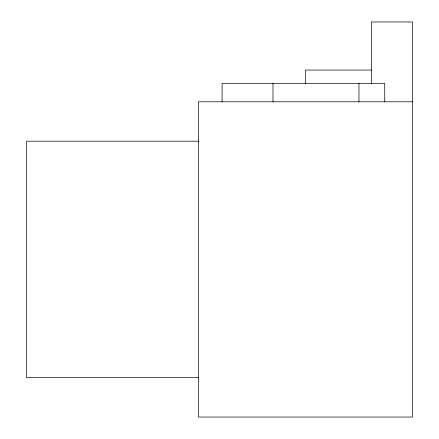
<?xml version="1.0" encoding="UTF-8"?>
<svg xmlns="http://www.w3.org/2000/svg" width="439" height="439" viewBox="0 0 439 439"><rect width="100%" height="100%" fill="white"/><g stroke="black" fill="none" stroke-linecap="round" stroke-linejoin="round"><path stroke-width="0.66" d="M371.306 70.059L305.478 70.059L305.478 83.558M412.446 101.788L198.516 101.788L198.516 417.05L412.446 417.05L412.446 21.95L371.498 21.95L371.498 83.366M198.604 141.199L26.554 141.199L26.554 377.644L198.604 377.644M384.723 101.788L384.723 83.366L222.112 83.366L222.112 101.788M358.965 83.366L358.965 101.788M272.981 83.366L272.981 101.788"/></g></svg>
